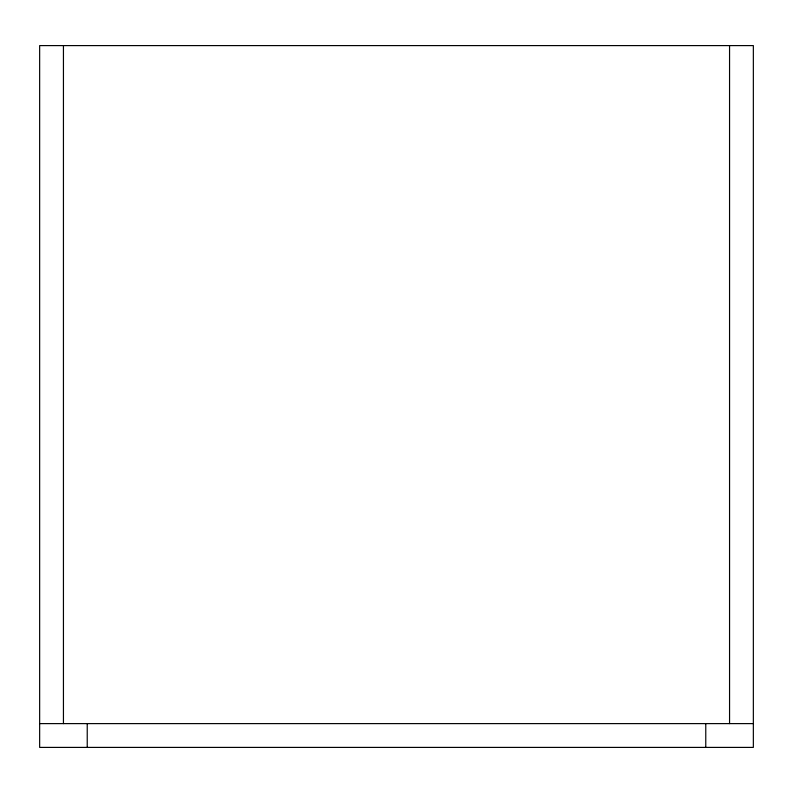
<?xml version="1.0" encoding="UTF-8"?>
<svg xmlns="http://www.w3.org/2000/svg" width="793" height="793" viewBox="0 0 793 793"><rect width="100%" height="100%" fill="white"/><g stroke="black" fill="none" stroke-linecap="round" stroke-linejoin="round"><path stroke-width="1.19" d="M753.35 723.612L753.35 747.402L39.65 747.402L39.65 45.597L753.35 45.597L753.35 723.612L39.65 723.612M729.56 45.597L729.56 723.612M705.77 723.612L705.77 747.402M87.23 723.612L87.23 747.402M63.44 45.597L63.44 723.612"/></g></svg>
